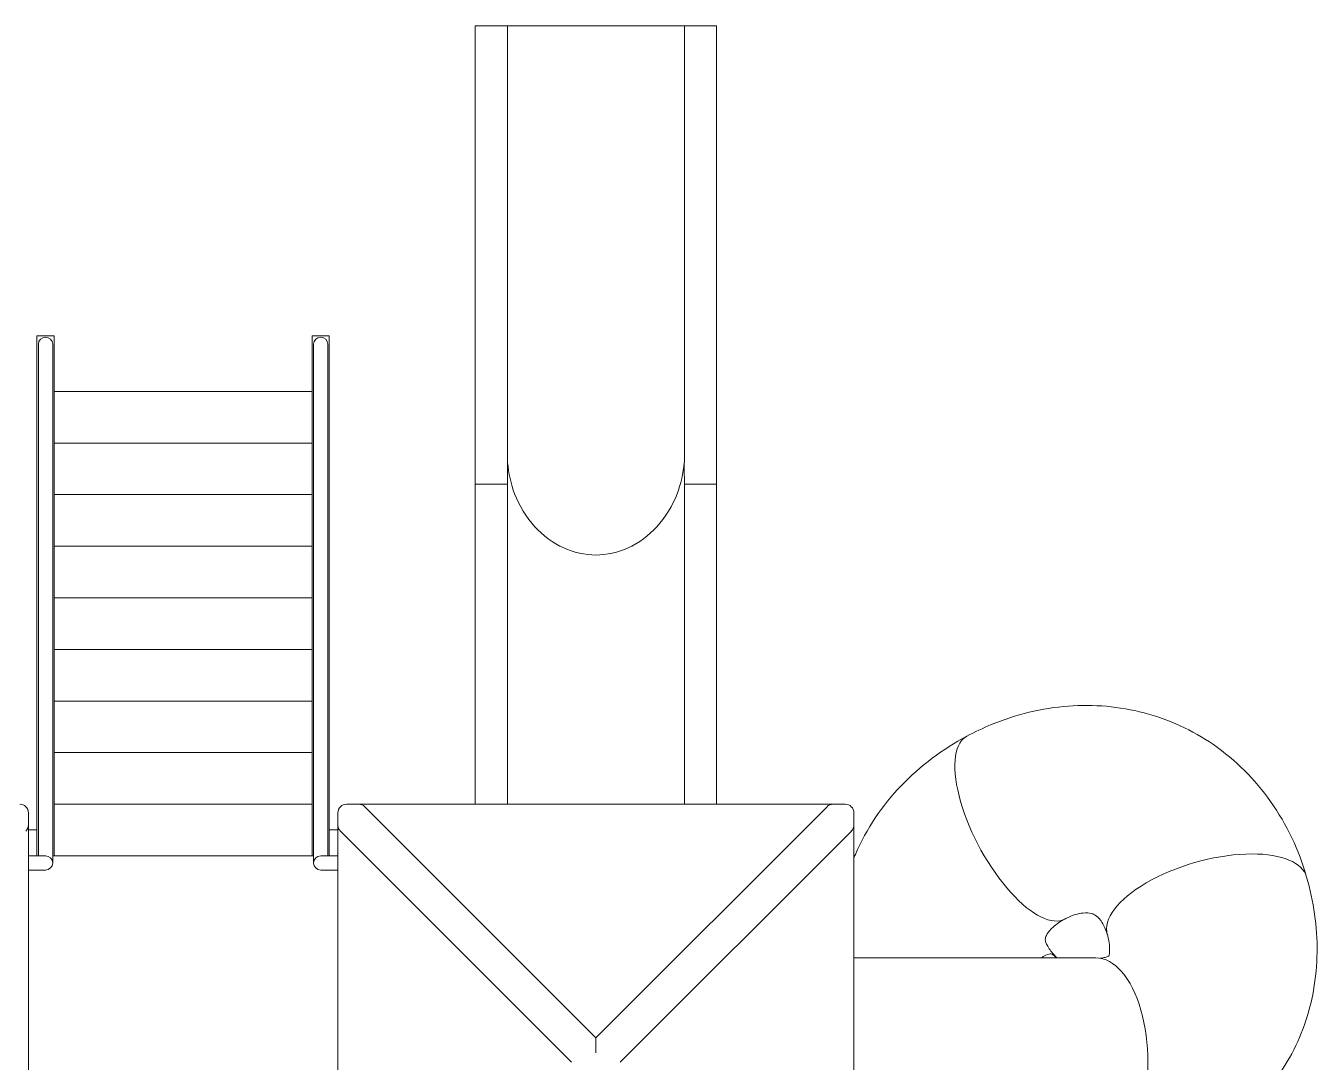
# Model space of a CAD drawing. Header units: metres. Extents: x 0 to 8289, y -3461 to 3061.
# Drawn here: x 4472 to 8289, y 0 to 3061 of the extents above; entities that cross this region are included whole.
import ezdxf

# ---------------------------------------------------------------- set-up
doc = ezdxf.new("R2010")
doc.units = ezdxf.units.M
doc.layers.add('ceco.net 249', color=7, linetype='Continuous', lineweight=9)

msp = doc.modelspace()

# ---------------------------------------------------------------- linework, layer by layer
at = {"layer": 'ceco.net 249'}
for p, q in [((5799.4, 3061.1), (5894.5, 3061.1)), ((5799.4, 1707.6), (5799.4, 3061.1)), ((5894.5, 3061.1), (6417.6, 3061.1)), ((5894.5, 1771.1), (5894.5, 3061.1)), ((6417.6, 3061.1), (6512.8, 3061.1)), ((6417.6, 3061.1), (6417.6, 1771.1)), ((6512.8, 3061.1), (6512.8, 1707.6)), ((4555.9, 2145.8), (4505.1, 2145.8)), ((4505.1, 609.6), (4505.1, 2145.8)), ((4555.9, 609.6), (4555.9, 2145.8)), ((5317.9, 2145.8), (5368.7, 2145.8)), ((5317.9, 609.6), (5317.9, 2145.8)), ((5368.7, 609.6), (5368.7, 2145.8)), ((4509.5, 2120.4), (4509.5, 609.6)), ((4551.6, 2120.4), (4551.6, 594.7)), ((5322.2, 594.7), (5322.2, 2120.4)), ((5364.4, 609.6), (5364.4, 2120.4)), ((4555.9, 1981.1), (5317.9, 1981.1)), ((4555.9, 1828.7), (5317.9, 1828.7)), ((5894.5, 1771.1), (5895.4, 1771.1)), ((6416.8, 1771.1), (6417.6, 1771.1)), ((5894.5, 1707.6), (5799.4, 1707.6)), ((5799.4, 762), (5799.4, 1707.6)), ((5894.5, 762), (5894.5, 1707.6)), ((6417.6, 1707.6), (6417.6, 762)), ((6512.8, 1707.6), (6417.6, 1707.6)), ((6512.8, 1707.6), (6512.8, 762)), ((4555.9, 1676.3), (5317.9, 1676.3)), ((4555.9, 1523.9), (5317.9, 1523.9)), ((4555.9, 1371.5), (5317.9, 1371.5)), ((4555.9, 1219.2), (5317.9, 1219.2)), ((4555.9, 1066.8), (5317.9, 1066.8)), ((4555.9, 914.4), (5317.9, 914.4)), ((4479.7, 736.6), (4479.7, 700.7)), ((4555.9, 762), (5317.9, 762)), ((5394.1, 736.6), (5394.1, 700.7)), ((5455.4, 762), (5419.5, 762)), ((6856.7, 762), (5455.4, 762)), ((6156.1, 71.8), (5473.4, 754.5)), ((6156.1, 71.8), (6838.8, 754.5)), ((6892.6, 762), (6856.7, 762)), ((6918, 700.7), (6918, 736.6)), ((4479.7, 700.7), (4479.7, -700.7)), ((5394.1, 700.7), (5394.1, -700.7)), ((6918, -700.7), (6918, 700.7)), ((4505.1, 685.8), (4479.7, 685.8)), ((5394.1, 685.8), (5368.7, 685.8)), ((6084.2, 0), (5401.5, 682.7)), ((6227.9, 0), (6910.6, 682.7)), ((4530.5, 609.6), (4479.7, 609.6)), ((4555.9, 609.6), (4551.6, 609.6)), ((4551.6, 594.7), (4551.6, 588.5)), ((4555.9, 609.6), (5317.9, 609.6)), ((5317.9, 609.6), (5322.2, 609.6)), ((5322.2, 588.5), (5322.2, 594.7)), ((5394.1, 609.6), (5343.3, 609.6)), ((4479.7, 567.4), (4530.5, 567.4)), ((5343.3, 567.4), (5394.1, 567.4)), ((7632.6, 308), (6918, 308)), ((7506.2, 320.9), (7517.9, 308)), ((7506.2, 320.9), (7517.9, 308)), ((7515.8, 308), (7515.2, 308.7)), ((7515.8, 308), (7515.2, 308.7)), ((6156.1, 27.2), (6156.1, 71.8))]:
    msp.add_line(p, q, dxfattribs=at)
for centre, radius, start, end in [((4530.5, 2120.4), 21.1, 90, 180), ((4530.5, 2120.4), 21.1, 90, 180), ((4530.5, 2120.4), 21.1, 0, 90), ((4530.5, 2120.4), 21.1, 0, 90), ((5343.3, 2120.4), 21.1, 90, 180), ((5343.3, 2120.4), 21.1, 90, 180), ((5343.3, 2120.4), 21.1, 0, 90), ((5343.3, 2120.4), 21.1, 0, 90), ((4454.3, 736.6), 25.4, 0, 90), ((5419.5, 736.6), 25.4, 90, 180), ((5455.4, 736.6), 25.4, 45, 90), ((6892.6, 736.6), 25.4, 0, 90), ((4454.3, 700.7), 25.4, 315, 360), ((6892.6, 700.7), 25.4, 315, 0), ((4530.5, 588.5), 21.1, 0, 90), ((4530.5, 588.5), 21.1, 270, 90), ((4530.5, 588.5), 21.1, 270, 0), ((5343.3, 588.5), 21.1, 90, 180), ((5343.3, 588.5), 21.1, 90, 270), ((5343.3, 588.5), 21.1, 180, 270)]:
    msp.add_arc(centre, radius, start, end, dxfattribs=at)
at = {"layer": 'ceco.net 249', "extrusion": (0, 0, -1)}
for centre, major_axis, ratio, start_param, end_param in [((7396.8, 692.9), (144.7, -270), 0.399519, 1.015551, 3.109946), ((7396.8, 692.9), (144.7, -270), 0.399519, 1.015551, 3.109946), ((7396.8, 692.9), (144.7, -270), 0.399519, 3.109946, 3.141593), ((7396.8, 692.9), (144.7, -270), 0.399519, 3.109946, 3.141593), ((7961.1, 461.9), (294.4, 85), 0.433013, 3.205996, 5.300392), ((7961.1, 461.9), (294.4, 85), 0.433013, 3.205996, 5.300392), ((7961.1, 461.9), (294.4, 85), 0.433013, 5.300392, 6.283185), ((7961.1, 461.9), (294.4, 85), 0.433013, 5.300392, 6.283185), ((7396.8, 692.9), (144.7, -270), 0.399519, 0, 1.015551), ((7396.8, 692.9), (144.7, -270), 0.399519, 0, 1.015551), ((7961.1, 461.9), (294.4, 85), 0.433013, 3.141593, 3.205996), ((7961.1, 461.9), (294.4, 85), 0.433013, 3.141593, 3.205996), ((7278.9, 115.5), (-227.3, -205.4), 0.483253, 3.141593, 3.243434), ((7278.9, 115.5), (-227.3, -205.4), 0.483253, 3.141593, 3.243434), ((7632.6, 0), (0, 308), 0.5, 0, 3.141593), ((7632.6, 0), (0, 308), 0.5, 0, 3.141593)]:
    msp.add_ellipse(centre, major_axis=major_axis, ratio=ratio, start_param=start_param, end_param=end_param, dxfattribs=at)
at = {"layer": 'ceco.net 249'}
for points in [[(5895.4, 1771.1), (5895.4, 1745.4), (5894.5, 1724.6), (5894.5, 1707.6)], [(6417.6, 1707.6), (6417.6, 1724.5), (6416.8, 1745.3), (6416.8, 1771.1)]]:
    msp.add_open_spline(points, degree=3, dxfattribs=at)
for points, knots in [([(5895.4, 1771.1), (5897.7, 1739.9), (5905.4, 1706.6), (5929, 1645.3), (5951.4, 1608.3), (5998.4, 1557), (6030.5, 1532.8), (6089.1, 1506.2), (6125.2, 1498), (6186.9, 1498), (6223, 1506.2), (6281.6, 1532.8), (6313.8, 1557), (6360.7, 1608.3), (6383.2, 1645.3), (6406.7, 1706.6), (6414.4, 1739.9), (6416.8, 1771.1)], [0.3600719, 0.3600719, 0.3600719, 0.3600719, 0.4345364, 0.4345364, 0.525602, 0.525602, 0.6101331, 0.6101331, 0.6879774, 0.6879774, 0.7658217, 0.7658217, 0.8503528, 0.8503528, 0.9414184, 0.9414184, 1.0158829, 1.0158829, 1.0158829, 1.0158829]), ([(8255.5, 546.9), (8232.7, 625.9), (8197.2, 702), (8103.3, 834.9), (8046, 892.4), (7917.8, 980.6), (7848, 1012.5), (7702.2, 1050.9), (7626.4, 1057.4), (7473.2, 1046), (7396.1, 1026.8), (7299.5, 986.8), (7275.5, 975.4), (7252.1, 962.9)], [5.176037, 5.176037, 5.176037, 5.176037, 5.490196, 5.490196, 5.788177, 5.788177, 6.067715, 6.067715, 6.347713, 6.347713, 6.645315, 6.645315, 6.746833, 6.746833, 6.746833, 6.746833]), ([(7252.1, 962.9), (7180.8, 924.7), (7114.6, 875.8), (7001.8, 758.2), (6955, 689.5), (6921, 610), (6919.5, 606.4), (6918, 602.9)], [5.3406779, 5.3406779, 5.3406779, 5.3406779, 5.6548372, 5.6548372, 5.9642524, 5.9642524, 5.978552, 5.978552, 5.978552, 5.978552]), ([(6856.7, 762), (6853.5, 762), (6850.1, 761.3), (6844, 758.8), (6841.1, 756.9), (6838.8, 754.5)], [0, 0, 0, 0, 0.0098623, 0.0098623, 0.01982117, 0.01982117, 0.01982117, 0.01982117]), ([(5394.1, 700.7), (5394.1, 697.4), (5394.8, 694), (5397.3, 687.9), (5399.2, 685), (5401.5, 682.7)], [0, 0, 0, 0, 0.0098623, 0.0098623, 0.01982117, 0.01982117, 0.01982117, 0.01982117]), ([(7649, -306.2), (7724.1, -304.6), (7799.8, -291.8), (7943.6, -240.2), (8011.7, -201.6), (8124.4, -104.8), (8170.3, -48.6), (8239.8, 75.5), (8263.4, 143.3), (8289.1, 287.2), (8289.5, 363.3), (8273.8, 474.3), (8265.9, 511), (8255.5, 546.9)], [1.873243, 1.873243, 1.873243, 1.873243, 2.16599, 2.16599, 2.454588, 2.454588, 2.718724, 2.718724, 2.984894, 2.984894, 3.275863, 3.275863, 3.422628, 3.422628, 3.422628, 3.422628]), ([(7541.5, 422.8), (7527.3, 415.2), (7516, 407.1), (7498.3, 391.5), (7492.5, 384.1), (7485.1, 372.2), (7484.3, 368.7), (7483.4, 363.7), (7483.3, 361.9), (7485.4, 352.8), (7488.1, 345.3), (7498, 330.7), (7501.7, 325.9), (7506.2, 320.9)], [5.340678, 5.340678, 5.340678, 5.340678, 5.576333, 5.576333, 5.838332, 5.838332, 6.152492, 6.152492, 6.466651, 6.466651, 6.78081, 6.78081, 6.911474, 6.911474, 6.911474, 6.911474]), ([(7666.8, 376.9), (7662.6, 391.5), (7657.2, 403), (7645.6, 421.8), (7639.6, 427.7), (7629.5, 435.5), (7625.2, 437.5), (7613.4, 440.7), (7605.7, 441.7), (7583, 439.3), (7568.1, 435.6), (7547.8, 426.1), (7544.7, 424.5), (7541.5, 422.8)], [5.176037, 5.176037, 5.176037, 5.176037, 5.434671, 5.434671, 5.74883, 5.74883, 6.06299, 6.06299, 6.377149, 6.377149, 6.691308, 6.691308, 6.746833, 6.746833, 6.746833, 6.746833]), ([(7670.7, 313.4), (7671.2, 314.5), (7672.1, 317.1), (7673.9, 329.4), (7674.3, 341.9), (7670.1, 364.4), (7668.6, 370.5), (7666.8, 376.9)], [2.8022761, 2.8022761, 2.8022761, 2.8022761, 3.0133873, 3.0133873, 3.3211237, 3.3211237, 3.4226276, 3.4226276, 3.4226276, 3.4226276]), ([(7515.2, 308.7), (7515.2, 308.7), (7515.2, 308.7), (7513.9, 310.1), (7512.8, 311.2), (7510.8, 313.4), (7509.7, 314.4), (7506.9, 317), (7505.4, 318.1), (7502.1, 319.8), (7500.1, 320.2), (7492.9, 319.8), (7487.3, 316.9), (7476.7, 311.3), (7473.7, 309.7), (7470.3, 308)], [-80.525233, -80.525233, -80.525233, -80.525233, -80.525021, -80.525021, -79.753187, -79.753187, -78.798074, -78.798074, -77.07806, -77.07806, -74.516841, -74.516841, -68.917479, -68.917479, -67.037394, -67.037394, -67.037394, -67.037394]), ([(7515.2, 308.7), (7515.2, 308.7), (7515.2, 308.7), (7513.9, 310.1), (7512.8, 311.2), (7510.8, 313.4), (7509.7, 314.4), (7506.9, 317), (7505.4, 318.1), (7502.1, 319.8), (7500.1, 320.2), (7492.9, 319.8), (7487.3, 316.9), (7476.7, 311.3), (7473.7, 309.7), (7470.3, 308)], [-80.525233, -80.525233, -80.525233, -80.525233, -80.525021, -80.525021, -79.753187, -79.753187, -78.798074, -78.798074, -77.07806, -77.07806, -74.516841, -74.516841, -68.917479, -68.917479, -67.037394, -67.037394, -67.037394, -67.037394]), ([(7645.2, 306.9), (7651.5, 307.5), (7656.5, 308.5), (7668, 311.5), (7670.7, 313.4), (7671.3, 313.8), (7671.4, 313.8), (7671.4, 313.8)], [1.9410269, 1.9410269, 1.9410269, 1.9410269, 2.0901082, 2.0901082, 2.3850688, 2.3850688, 2.4306957, 2.4306957, 2.4306957, 2.4306957])]:
    msp.add_open_spline(points, degree=3, knots=knots, dxfattribs=at)

doc.saveas('drawing.dxf')
